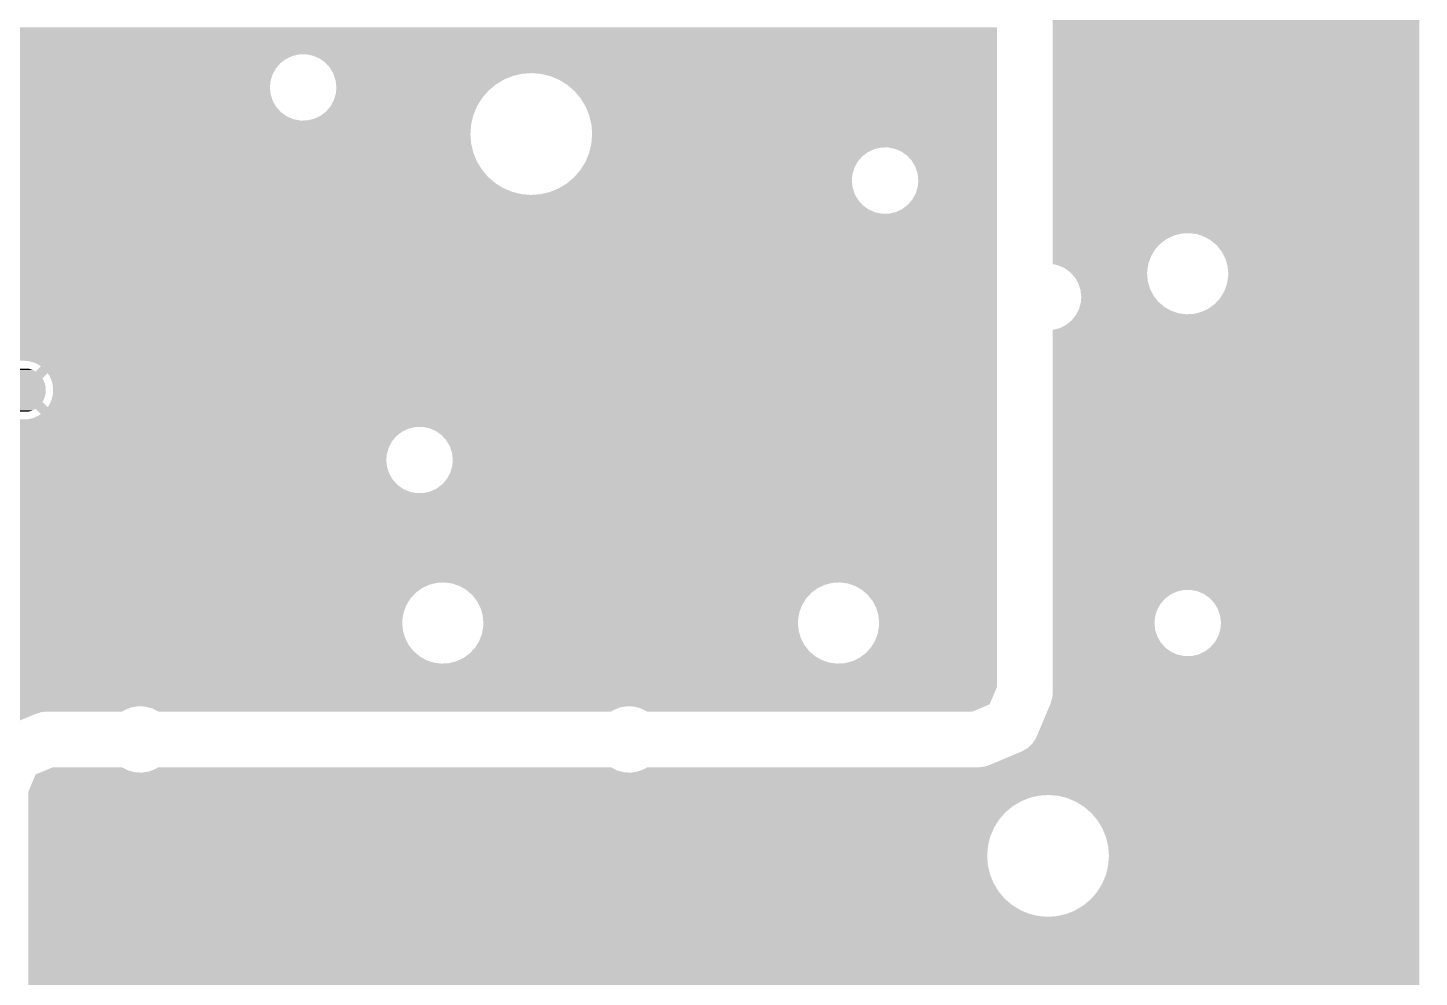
# Model space of a CAD drawing. Extents: x 295 to 953, y 10 to 290.
# Drawn here: x 799.03 to 848.38, y 165.46 to 199.12 of the extents above; entities that cross this region are included whole.
import ezdxf

# ---------------------------------------------------------------- set-up
doc = ezdxf.new("R2010")
doc.units = 0
doc.header["$LTSCALE"] = 5
doc.header["$MEASUREMENT"] = 0
doc.layers.add('PWR1', color=7, linetype='CONTINUOUS')

msp = doc.modelspace()

# ---------------------------------------------------------------- linework, layer by layer
at = {"layer": 'PWR1'}
for points in [[(835.379, 191.839), (835.379, 203.821), (848.376, 191.839), (848.376, 203.821)], [(668.928, 198.843), (669.026, 199.101), (833.398, 198.843), (833.398, 199.101)], [(669.026, 199.101), (669.031, 199.132), (833.398, 199.101), (833.398, 199.132)], [(668.374, 198.244), (668.596, 198.407), (833.398, 198.244), (833.398, 198.407)], [(668.596, 198.407), (668.783, 198.609), (833.398, 198.407), (833.398, 198.609)], [(668.783, 198.609), (668.928, 198.843), (833.398, 198.609), (833.398, 198.843)], [(668.236, 198.179), (668.374, 198.244), (833.398, 198.179), (833.398, 198.244)], [(739.582, 198.174), (739.56, 198.179), (808.652, 198.174), (808.902, 198.179)], [(739.804, 198.13), (739.582, 198.174), (808.466, 198.13), (808.652, 198.174)], [(739.834, 198.117), (739.804, 198.13), (808.41, 198.117), (808.466, 198.13)], [(740.033, 198.032), (739.834, 198.117), (808.229, 198.032), (808.41, 198.117)], [(740.063, 198.011), (740.033, 198.032), (808.184, 198.011), (808.229, 198.032)], [(740.236, 197.888), (740.063, 198.011), (808.023, 197.888), (808.184, 198.011)], [(740.262, 197.86), (740.236, 197.888), (807.987, 197.86), (808.023, 197.888)], [(809.146, 198.13), (808.902, 198.179), (833.398, 198.13), (833.398, 198.179)], [(809.375, 198.032), (809.146, 198.13), (833.398, 198.032), (833.398, 198.13)], [(809.578, 197.888), (809.375, 198.032), (833.398, 197.888), (833.398, 198.032)], [(809.747, 197.704), (809.578, 197.888), (833.398, 197.704), (833.398, 197.888)], [(740.405, 197.704), (740.262, 197.86), (807.854, 197.704), (807.987, 197.86)], [(740.424, 197.67), (740.405, 197.704), (807.825, 197.67), (807.854, 197.704)], [(740.516, 197.513), (740.424, 197.67), (807.74, 197.513), (807.825, 197.67)], [(747.896, 197.484), (747.559, 197.513), (807.725, 197.484), (807.74, 197.513)], [(748.033, 197.45), (747.896, 197.484), (807.707, 197.45), (807.725, 197.484)], [(748.223, 197.404), (748.033, 197.45), (807.693, 197.404), (807.707, 197.45)], [(748.535, 197.273), (748.223, 197.404), (807.655, 197.273), (807.693, 197.404)], [(809.858, 197.513), (809.747, 197.704), (833.398, 197.513), (833.398, 197.704)], [(809.872, 197.489), (809.858, 197.513), (816.569, 197.489), (816.901, 197.513)], [(809.873, 197.489), (809.872, 197.489), (816.565, 197.489), (816.569, 197.489)], [(809.898, 197.412), (809.873, 197.489), (816.236, 197.412), (816.565, 197.489)], [(809.939, 197.285), (809.898, 197.412), (815.923, 197.285), (816.236, 197.412)], [(817.238, 197.484), (816.901, 197.513), (833.398, 197.484), (833.398, 197.513)], [(817.565, 197.404), (817.238, 197.484), (833.398, 197.404), (833.398, 197.484)], [(817.877, 197.273), (817.565, 197.404), (833.398, 197.273), (833.398, 197.404)], [(748.635, 197.211), (748.535, 197.273), (807.637, 197.211), (807.655, 197.273)], [(748.822, 197.096), (748.635, 197.211), (807.627, 197.096), (807.637, 197.211)], [(748.928, 197.004), (748.822, 197.096), (807.619, 197.004), (807.627, 197.096)], [(749.077, 196.876), (748.928, 197.004), (807.633, 196.876), (807.619, 197.004)], [(749.179, 196.757), (749.077, 196.876), (807.645, 196.757), (807.633, 196.876)], [(809.95, 197.252), (809.939, 197.285), (815.868, 197.252), (815.923, 197.285)], [(809.965, 197.111), (809.95, 197.252), (815.634, 197.111), (815.868, 197.252)], [(809.958, 196.797), (809.967, 196.895), (815.291, 196.797), (815.375, 196.895)], [(809.977, 197.004), (809.965, 197.111), (815.506, 197.004), (815.634, 197.111)], [(809.967, 196.895), (809.977, 197.004), (815.375, 196.895), (815.506, 197.004)], [(818.164, 197.096), (817.877, 197.273), (833.398, 197.096), (833.398, 197.273)], [(818.419, 196.876), (818.164, 197.096), (833.398, 196.876), (833.398, 197.096)], [(818.638, 196.618), (818.419, 196.876), (833.398, 196.618), (833.398, 196.876)], [(749.296, 196.618), (749.179, 196.757), (807.691, 196.618), (807.645, 196.757)], [(749.356, 196.52), (749.296, 196.618), (807.723, 196.52), (807.691, 196.618)], [(749.472, 196.33), (749.356, 196.52), (807.834, 196.33), (807.723, 196.52)], [(809.779, 196.354), (809.889, 196.558), (814.974, 196.354), (815.102, 196.558)], [(809.889, 196.558), (809.913, 196.64), (815.102, 196.558), (815.153, 196.64)], [(809.913, 196.64), (809.958, 196.797), (815.153, 196.64), (815.291, 196.797)], [(818.814, 196.33), (818.638, 196.618), (833.398, 196.33), (833.398, 196.618)], [(749.482, 196.305), (749.472, 196.33), (807.849, 196.305), (807.834, 196.33)], [(749.558, 196.121), (749.482, 196.305), (808.017, 196.121), (807.849, 196.305)], [(749.6, 196.018), (749.558, 196.121), (808.162, 196.018), (808.017, 196.121)], [(749.61, 195.977), (749.6, 196.018), (808.22, 195.977), (808.162, 196.018)], [(749.634, 195.878), (749.61, 195.977), (808.449, 195.878), (808.22, 195.977)], [(808.943, 195.834), (809.186, 195.891), (814.789, 195.834), (814.803, 195.891)], [(809.186, 195.891), (809.411, 195.998), (814.803, 195.891), (814.83, 195.998)], [(809.411, 195.998), (809.471, 196.044), (814.83, 195.998), (814.842, 196.044)], [(809.471, 196.044), (809.609, 196.149), (814.842, 196.044), (814.886, 196.149)], [(809.609, 196.149), (809.771, 196.339), (814.886, 196.149), (814.968, 196.339)], [(809.771, 196.339), (809.779, 196.354), (814.968, 196.339), (814.974, 196.354)], [(818.942, 196.018), (818.814, 196.33), (833.398, 196.018), (833.398, 196.33)], [(819.021, 195.69), (818.942, 196.018), (833.398, 195.69), (833.398, 196.018)], [(749.645, 195.83), (749.634, 195.878), (808.694, 195.83), (808.449, 195.878)], [(749.672, 195.717), (749.645, 195.83), (814.759, 195.717), (814.788, 195.83)], [(749.679, 195.69), (749.672, 195.717), (814.757, 195.69), (814.759, 195.717)], [(749.705, 195.353), (749.679, 195.69), (814.728, 195.353), (814.757, 195.69)], [(808.694, 195.83), (808.943, 195.834), (814.788, 195.83), (814.789, 195.834)], [(819.047, 195.353), (819.021, 195.69), (833.398, 195.353), (833.398, 195.69)], [(749.646, 194.877), (749.674, 194.99), (814.788, 194.877), (814.761, 194.99)], [(749.674, 194.99), (749.677, 195.017), (814.761, 194.99), (814.755, 195.017)], [(749.677, 195.017), (749.705, 195.353), (814.755, 195.017), (814.728, 195.353)], [(818.988, 194.877), (819.016, 194.99), (833.398, 194.877), (833.398, 194.99)], [(819.016, 194.99), (819.047, 195.353), (833.398, 194.99), (833.398, 195.353)], [(760.442, 194.828), (760.197, 194.877), (814.8, 194.828), (814.788, 194.877)], [(760.671, 194.73), (760.442, 194.828), (814.823, 194.73), (814.8, 194.828)], [(760.729, 194.689), (760.671, 194.73), (814.833, 194.689), (814.823, 194.73)], [(760.874, 194.586), (760.729, 194.689), (814.875, 194.586), (814.833, 194.689)], [(761.042, 194.402), (760.874, 194.586), (814.951, 194.402), (814.875, 194.586)], [(818.808, 194.368), (818.889, 194.558), (828.462, 194.368), (828.624, 194.558)], [(818.889, 194.558), (818.934, 194.663), (828.624, 194.558), (828.762, 194.663)], [(818.934, 194.663), (818.945, 194.709), (828.762, 194.663), (828.822, 194.709)], [(818.945, 194.709), (818.972, 194.815), (828.822, 194.709), (829.047, 194.815)], [(818.972, 194.815), (818.987, 194.872), (829.047, 194.815), (829.29, 194.872)], [(818.987, 194.872), (818.988, 194.877), (829.29, 194.872), (829.539, 194.877)], [(829.784, 194.828), (829.539, 194.877), (833.398, 194.828), (833.398, 194.877)], [(830.013, 194.73), (829.784, 194.828), (833.398, 194.73), (833.398, 194.828)], [(830.216, 194.586), (830.013, 194.73), (833.398, 194.586), (833.398, 194.73)], [(830.384, 194.402), (830.216, 194.586), (833.398, 194.402), (833.398, 194.586)], [(761.057, 194.377), (761.042, 194.402), (814.962, 194.377), (814.951, 194.402)], [(761.154, 194.211), (761.057, 194.377), (815.063, 194.211), (814.962, 194.377)], [(776.293, 194.182), (775.956, 194.211), (815.08, 194.182), (815.063, 194.211)], [(776.621, 194.102), (776.293, 194.182), (815.129, 194.102), (815.08, 194.182)], [(776.652, 194.088), (776.621, 194.102), (815.137, 194.088), (815.129, 194.102)], [(776.932, 193.971), (776.652, 194.088), (815.237, 193.971), (815.137, 194.088)], [(777.158, 193.831), (776.932, 193.971), (815.356, 193.831), (815.237, 193.971)], [(818.485, 193.909), (818.622, 194.067), (828.275, 193.909), (828.32, 194.067)], [(818.622, 194.067), (818.673, 194.148), (828.32, 194.067), (828.344, 194.148)], [(818.673, 194.148), (818.801, 194.352), (828.344, 194.148), (828.454, 194.352)], [(818.801, 194.352), (818.808, 194.368), (828.454, 194.352), (828.462, 194.368)], [(830.51, 194.187), (830.384, 194.402), (833.398, 194.187), (833.398, 194.402)], [(830.588, 193.95), (830.51, 194.187), (833.398, 193.95), (833.398, 194.187)], [(830.614, 193.702), (830.588, 193.95), (833.398, 193.702), (833.398, 193.95)], [(777.219, 193.794), (777.158, 193.831), (815.4, 193.794), (815.356, 193.831)], [(777.431, 193.611), (777.219, 193.794), (815.612, 193.611), (815.4, 193.794)], [(777.475, 193.574), (777.431, 193.611), (815.672, 193.574), (815.612, 193.611)], [(777.594, 193.434), (777.475, 193.574), (815.899, 193.434), (815.672, 193.574)], [(777.693, 193.316), (777.594, 193.434), (816.178, 193.316), (815.899, 193.434)], [(817.54, 193.295), (817.852, 193.421), (828.335, 193.295), (828.294, 193.421)], [(817.852, 193.421), (817.908, 193.455), (828.294, 193.421), (828.283, 193.455)], [(817.908, 193.455), (818.142, 193.595), (828.283, 193.455), (828.268, 193.595)], [(818.142, 193.595), (818.269, 193.702), (828.268, 193.595), (828.256, 193.702)], [(818.269, 193.702), (818.4, 193.812), (828.256, 193.702), (828.266, 193.812)], [(818.4, 193.812), (818.485, 193.909), (828.266, 193.812), (828.275, 193.909)], [(830.526, 193.256), (830.596, 193.495), (833.398, 193.256), (833.398, 193.495)], [(830.596, 193.495), (830.614, 193.702), (833.398, 193.495), (833.398, 193.702)], [(777.701, 193.303), (777.693, 193.316), (816.21, 193.303), (816.178, 193.316)], [(777.75, 193.222), (777.701, 193.303), (816.538, 193.222), (816.21, 193.303)], [(777.768, 193.194), (777.75, 193.222), (816.874, 193.194), (816.538, 193.222)], [(777.869, 193.028), (777.768, 193.194), (828.472, 193.028), (828.375, 193.194)], [(777.879, 193.003), (777.869, 193.028), (828.487, 193.003), (828.472, 193.028)], [(777.955, 192.819), (777.879, 193.003), (828.655, 192.819), (828.487, 193.003)], [(816.874, 193.194), (817.206, 193.218), (828.375, 193.194), (828.361, 193.218)], [(817.211, 193.218), (817.54, 193.295), (828.361, 193.218), (828.335, 193.295)], [(830.247, 192.847), (830.408, 193.037), (833.398, 192.847), (833.398, 193.037)], [(830.408, 193.037), (830.526, 193.256), (833.398, 193.037), (833.398, 193.256)], [(777.998, 192.716), (777.955, 192.819), (828.8, 192.716), (828.655, 192.819)], [(778.007, 192.675), (777.998, 192.716), (828.858, 192.675), (828.8, 192.716)], [(778.031, 192.576), (778.007, 192.675), (829.087, 192.576), (828.858, 192.675)], [(778.042, 192.528), (778.031, 192.576), (829.331, 192.528), (829.087, 192.576)], [(778.076, 192.388), (778.042, 192.528), (833.398, 192.388), (833.398, 192.528)], [(829.331, 192.528), (829.581, 192.532), (833.398, 192.528), (833.398, 192.532)], [(829.581, 192.532), (829.823, 192.589), (833.398, 192.532), (833.398, 192.589)], [(829.823, 192.589), (830.049, 192.696), (833.398, 192.589), (833.398, 192.696)], [(830.049, 192.696), (830.247, 192.847), (833.398, 192.696), (833.398, 192.847)], [(778.072, 191.688), (778.102, 192.051), (833.398, 191.688), (833.398, 192.051)], [(778.102, 192.051), (778.076, 192.388), (833.398, 192.051), (833.398, 192.388)], [(777.989, 191.361), (778.072, 191.688), (833.398, 191.361), (833.398, 191.688)], [(835.379, 191.823), (835.379, 191.839), (839.946, 191.823), (840.221, 191.839)], [(835.379, 191.755), (835.379, 191.823), (839.679, 191.755), (839.946, 191.823)], [(835.379, 191.637), (835.379, 191.755), (839.43, 191.637), (839.679, 191.755)], [(835.379, 191.474), (835.379, 191.637), (839.208, 191.474), (839.43, 191.637)], [(835.379, 191.272), (835.379, 191.474), (839.021, 191.272), (839.208, 191.474)], [(840.494, 191.802), (840.221, 191.839), (848.376, 191.802), (848.376, 191.839)], [(840.755, 191.714), (840.494, 191.802), (848.376, 191.714), (848.376, 191.802)], [(840.995, 191.578), (840.755, 191.714), (848.376, 191.578), (848.376, 191.714)], [(841.204, 191.399), (840.995, 191.578), (848.376, 191.399), (848.376, 191.578)], [(777.677, 190.765), (777.856, 191.05), (833.398, 190.765), (833.398, 191.05)], [(777.856, 191.05), (777.989, 191.361), (833.398, 191.05), (833.398, 191.361)], [(835.379, 191.038), (835.379, 191.272), (838.876, 191.038), (839.021, 191.272)], [(835.379, 190.78), (835.379, 191.038), (838.778, 190.78), (838.876, 191.038)], [(841.375, 191.183), (841.204, 191.399), (848.376, 191.183), (848.376, 191.399)], [(841.502, 190.939), (841.375, 191.183), (848.376, 190.939), (848.376, 191.183)], [(777.197, 190.293), (777.455, 190.51), (833.398, 190.293), (833.398, 190.51)], [(777.455, 190.51), (777.677, 190.765), (833.398, 190.51), (833.398, 190.765)], [(835.379, 190.742), (835.379, 190.78), (838.772, 190.742), (838.778, 190.78)], [(835.562, 190.701), (835.379, 190.742), (838.764, 190.701), (838.772, 190.742)], [(835.791, 190.603), (835.562, 190.701), (838.747, 190.603), (838.764, 190.701)], [(835.923, 190.509), (835.791, 190.603), (838.731, 190.509), (838.747, 190.603)], [(835.994, 190.458), (835.923, 190.509), (838.729, 190.458), (838.731, 190.509)], [(841.58, 190.675), (841.502, 190.939), (848.376, 190.675), (848.376, 190.939)], [(841.606, 190.4), (841.58, 190.675), (848.376, 190.4), (848.376, 190.675)], [(776.266, 189.916), (776.595, 189.993), (833.398, 189.916), (833.398, 189.993)], [(776.595, 189.993), (776.908, 190.119), (833.398, 189.993), (833.398, 190.119)], [(776.908, 190.119), (777.197, 190.293), (833.398, 190.119), (833.398, 190.293)], [(836.047, 190.4), (835.994, 190.458), (838.727, 190.4), (838.729, 190.458)], [(836.163, 190.274), (836.047, 190.4), (838.739, 190.274), (838.727, 190.4)], [(836.249, 190.126), (836.163, 190.274), (838.753, 190.126), (838.739, 190.274)], [(836.288, 190.059), (836.249, 190.126), (838.773, 190.059), (838.753, 190.126)], [(836.353, 189.862), (836.288, 190.059), (838.832, 189.862), (838.773, 190.059)], [(841.458, 189.763), (841.555, 190.02), (848.376, 189.763), (848.376, 190.02)], [(841.555, 190.02), (841.602, 190.292), (848.376, 190.02), (848.376, 190.292)], [(841.602, 190.292), (841.606, 190.4), (848.376, 190.292), (848.376, 190.4)], [(767.024, 189.823), (767.001, 189.892), (833.398, 189.823), (833.398, 189.892)], [(767.051, 189.575), (767.024, 189.823), (833.398, 189.575), (833.398, 189.823)], [(767.032, 189.368), (767.051, 189.575), (833.398, 189.368), (833.398, 189.575)], [(775.929, 189.892), (776.266, 189.916), (833.398, 189.892), (833.398, 189.916)], [(836.366, 189.823), (836.353, 189.862), (838.852, 189.823), (838.832, 189.862)], [(836.388, 189.617), (836.366, 189.823), (838.959, 189.617), (838.852, 189.823)], [(836.379, 189.402), (836.393, 189.575), (839.13, 189.402), (838.992, 189.575)], [(836.393, 189.575), (836.388, 189.617), (838.992, 189.575), (838.959, 189.617)], [(841.126, 189.326), (841.313, 189.529), (848.376, 189.326), (848.376, 189.529)], [(841.313, 189.529), (841.458, 189.763), (848.376, 189.529), (848.376, 189.763)], [(766.845, 188.909), (766.963, 189.129), (833.398, 188.909), (833.398, 189.129)], [(766.963, 189.129), (767.032, 189.368), (833.398, 189.129), (833.398, 189.368)], [(836.216, 188.962), (836.235, 188.998), (840.113, 188.962), (839.84, 188.998)], [(836.235, 188.998), (836.281, 189.086), (839.84, 188.998), (839.578, 189.086)], [(836.281, 189.086), (836.312, 189.148), (839.578, 189.086), (839.471, 189.148)], [(836.312, 189.148), (836.333, 189.222), (839.471, 189.148), (839.339, 189.222)], [(836.333, 189.222), (836.378, 189.388), (839.339, 189.222), (839.146, 189.388)], [(836.378, 189.388), (836.379, 189.402), (839.146, 189.388), (839.13, 189.402)], [(840.388, 188.978), (840.654, 189.046), (848.376, 188.978), (848.376, 189.046)], [(840.654, 189.046), (840.904, 189.163), (848.376, 189.046), (848.376, 189.163)], [(840.904, 189.163), (841.126, 189.326), (848.376, 189.163), (848.376, 189.326)], [(766.26, 188.462), (766.485, 188.568), (833.398, 188.462), (833.398, 188.568)], [(766.485, 188.568), (766.683, 188.72), (833.398, 188.568), (833.398, 188.72)], [(766.683, 188.72), (766.845, 188.909), (833.398, 188.72), (833.398, 188.909)], [(835.621, 188.469), (835.844, 188.579), (848.376, 188.469), (848.376, 188.579)], [(835.844, 188.579), (836.04, 188.734), (848.376, 188.579), (848.376, 188.734)], [(836.04, 188.734), (836.198, 188.926), (848.376, 188.734), (848.376, 188.926)], [(836.198, 188.926), (836.216, 188.962), (848.376, 188.926), (848.376, 188.962)], [(840.113, 188.962), (840.388, 188.978), (848.376, 188.962), (848.376, 188.978)], [(701.469, 187.894), (701.63, 188.084), (833.398, 187.894), (833.398, 188.084)], [(701.63, 188.084), (701.748, 188.303), (833.398, 188.084), (833.398, 188.303)], [(701.748, 188.303), (701.777, 188.401), (833.398, 188.303), (833.398, 188.401)], [(765.768, 188.401), (766.017, 188.405), (833.398, 188.401), (833.398, 188.405)], [(766.017, 188.405), (766.26, 188.462), (833.398, 188.405), (833.398, 188.462)], [(835.379, 188.408), (835.621, 188.469), (848.376, 188.408), (848.376, 188.469)], [(835.379, 188.407), (835.379, 188.408), (848.376, 188.407), (848.376, 188.408)], [(835.379, 179.192), (835.379, 188.407), (848.376, 179.192), (848.376, 188.407)], [(624.051, 187.313), (624.051, 187.575), (833.398, 187.313), (833.398, 187.575)], [(700.553, 187.575), (700.803, 187.579), (833.398, 187.575), (833.398, 187.579)], [(700.803, 187.579), (701.045, 187.636), (833.398, 187.579), (833.398, 187.636)], [(701.045, 187.636), (701.271, 187.743), (833.398, 187.636), (833.398, 187.743)], [(701.271, 187.743), (701.469, 187.894), (833.398, 187.743), (833.398, 187.894)], [(798.591, 186.991), (798.63, 187.007), (799.194, 186.991), (799.152, 187.007)], [(798.63, 187.007), (798.651, 187.013), (799.152, 187.007), (799.134, 187.013)], [(798.651, 187.013), (798.691, 187.026), (799.134, 187.013), (799.09, 187.026)], [(798.691, 187.026), (798.714, 187.031), (799.09, 187.026), (799.072, 187.031)], [(798.714, 187.031), (798.754, 187.04), (799.072, 187.031), (799.027, 187.04)], [(798.943, 187.312), (798.869, 187.313), (833.398, 187.312), (833.398, 187.313)], [(799.017, 187.305), (798.943, 187.312), (833.398, 187.305), (833.398, 187.312)], [(799.09, 187.294), (799.017, 187.305), (833.398, 187.294), (833.398, 187.305)], [(799.162, 187.277), (799.09, 187.294), (833.398, 187.277), (833.398, 187.294)], [(799.233, 187.255), (799.162, 187.277), (833.398, 187.255), (833.398, 187.277)], [(799.302, 187.228), (799.233, 187.255), (833.398, 187.228), (833.398, 187.255)], [(799.369, 187.197), (799.302, 187.228), (833.398, 187.197), (833.398, 187.228)], [(799.308, 186.932), (799.496, 187.12), (833.398, 186.932), (833.398, 187.12)], [(799.434, 187.16), (799.369, 187.197), (833.398, 187.16), (833.398, 187.197)], [(799.496, 187.12), (799.434, 187.16), (833.398, 187.12), (833.398, 187.16)], [(624.051, 186.877), (624.051, 186.932), (833.398, 186.877), (833.398, 186.932)], [(798.233, 186.689), (798.045, 186.877), (799.551, 186.689), (799.739, 186.877)], [(798.137, 186.463), (798.151, 186.515), (799.647, 186.463), (799.632, 186.515)], [(798.151, 186.515), (798.155, 186.525), (799.632, 186.515), (799.629, 186.525)], [(798.155, 186.525), (798.174, 186.575), (799.629, 186.525), (799.61, 186.575)], [(798.174, 186.575), (798.178, 186.585), (799.61, 186.575), (799.606, 186.585)], [(798.178, 186.585), (798.201, 186.633), (799.606, 186.585), (799.582, 186.633)], [(798.201, 186.633), (798.206, 186.642), (799.582, 186.633), (799.578, 186.642)], [(798.206, 186.642), (798.233, 186.689), (799.578, 186.642), (799.551, 186.689)], [(798.476, 186.932), (798.513, 186.954), (799.308, 186.932), (799.269, 186.954)], [(798.513, 186.954), (798.533, 186.964), (799.269, 186.954), (799.252, 186.964)], [(798.533, 186.964), (798.571, 186.983), (799.252, 186.964), (799.212, 186.983)], [(798.571, 186.983), (798.591, 186.991), (799.212, 186.983), (799.194, 186.991)], [(799.767, 186.834), (799.739, 186.877), (833.398, 186.834), (833.398, 186.877)], [(799.805, 186.77), (799.767, 186.834), (833.398, 186.77), (833.398, 186.834)], [(799.838, 186.704), (799.805, 186.77), (833.398, 186.704), (833.398, 186.77)], [(799.867, 186.636), (799.838, 186.704), (833.398, 186.636), (833.398, 186.704)], [(799.89, 186.565), (799.867, 186.636), (833.398, 186.565), (833.398, 186.636)], [(799.908, 186.494), (799.89, 186.565), (833.398, 186.494), (833.398, 186.565)], [(798.113, 186.273), (798.114, 186.327), (799.671, 186.273), (799.669, 186.327)], [(798.115, 186.219), (798.113, 186.273), (799.669, 186.219), (799.671, 186.273)], [(798.114, 186.327), (798.116, 186.337), (799.669, 186.327), (799.668, 186.337)], [(798.115, 186.209), (798.115, 186.219), (799.668, 186.209), (799.669, 186.219)], [(798.122, 186.155), (798.115, 186.209), (799.662, 186.155), (799.668, 186.209)], [(798.116, 186.337), (798.121, 186.39), (799.668, 186.337), (799.662, 186.39)], [(798.121, 186.39), (798.123, 186.401), (799.662, 186.39), (799.661, 186.401)], [(798.123, 186.145), (798.122, 186.155), (799.66, 186.145), (799.662, 186.155)], [(798.123, 186.401), (798.134, 186.453), (799.661, 186.401), (799.649, 186.453)], [(798.134, 186.092), (798.123, 186.145), (799.65, 186.092), (799.66, 186.145)], [(798.134, 186.453), (798.137, 186.463), (799.649, 186.453), (799.647, 186.463)], [(798.136, 186.082), (798.134, 186.092), (799.647, 186.082), (799.65, 186.092)], [(798.152, 186.031), (798.136, 186.082), (799.632, 186.031), (799.647, 186.082)], [(798.154, 186.021), (798.152, 186.031), (799.629, 186.021), (799.632, 186.031)], [(798.174, 185.97), (798.154, 186.021), (799.61, 185.97), (799.629, 186.021)], [(799.896, 186.002), (799.913, 186.074), (833.398, 186.002), (833.398, 186.074)], [(799.921, 186.421), (799.908, 186.494), (833.398, 186.421), (833.398, 186.494)], [(799.913, 186.074), (799.924, 186.148), (833.398, 186.074), (833.398, 186.148)], [(799.929, 186.347), (799.921, 186.421), (833.398, 186.347), (833.398, 186.421)], [(799.924, 186.148), (799.931, 186.221), (833.398, 186.148), (833.398, 186.221)], [(799.932, 186.273), (799.929, 186.347), (833.398, 186.273), (833.398, 186.347)], [(799.931, 186.221), (799.932, 186.273), (833.398, 186.221), (833.398, 186.273)], [(694.631, 185.65), (694.586, 185.669), (833.398, 185.65), (833.398, 185.669)], [(694.681, 185.614), (694.631, 185.65), (833.398, 185.614), (833.398, 185.65)], [(798.045, 185.669), (798.233, 185.857), (799.739, 185.669), (799.551, 185.857)], [(798.178, 185.961), (798.174, 185.97), (799.606, 185.961), (799.61, 185.97)], [(798.201, 185.912), (798.178, 185.961), (799.583, 185.912), (799.606, 185.961)], [(798.206, 185.903), (798.201, 185.912), (799.577, 185.903), (799.583, 185.912)], [(798.233, 185.857), (798.206, 185.903), (799.551, 185.857), (799.577, 185.903)], [(798.514, 185.592), (798.476, 185.614), (799.27, 185.592), (799.308, 185.614)], [(798.531, 185.582), (798.514, 185.592), (799.251, 185.582), (799.27, 185.592)], [(798.572, 185.563), (798.531, 185.582), (799.213, 185.563), (799.251, 185.582)], [(798.589, 185.555), (798.572, 185.563), (799.193, 185.555), (799.213, 185.563)], [(798.632, 185.539), (798.589, 185.555), (799.154, 185.539), (799.193, 185.555)], [(798.649, 185.532), (798.632, 185.539), (799.132, 185.532), (799.154, 185.539)], [(798.693, 185.52), (798.649, 185.532), (799.092, 185.52), (799.132, 185.532)], [(799.496, 185.426), (799.308, 185.614), (833.398, 185.426), (833.398, 185.614)], [(799.739, 185.669), (799.779, 185.731), (833.398, 185.669), (833.398, 185.731)], [(799.779, 185.731), (799.816, 185.795), (833.398, 185.731), (833.398, 185.795)], [(799.816, 185.795), (799.847, 185.862), (833.398, 185.795), (833.398, 185.862)], [(799.847, 185.862), (799.874, 185.931), (833.398, 185.862), (833.398, 185.931)], [(799.874, 185.931), (799.896, 186.002), (833.398, 185.931), (833.398, 186.002)], [(695.128, 185.106), (695.054, 185.233), (833.398, 185.106), (833.398, 185.233)], [(695.173, 184.971), (695.128, 185.106), (833.398, 184.971), (833.398, 185.106)], [(798.711, 185.515), (798.693, 185.52), (799.07, 185.515), (799.092, 185.52)], [(798.757, 185.506), (798.711, 185.515), (799.03, 185.506), (799.07, 185.515)], [(798.915, 185.233), (798.989, 185.237), (833.398, 185.233), (833.398, 185.237)], [(798.989, 185.237), (799.062, 185.247), (833.398, 185.237), (833.398, 185.247)], [(799.062, 185.247), (799.135, 185.261), (833.398, 185.247), (833.398, 185.261)], [(799.135, 185.261), (799.206, 185.281), (833.398, 185.261), (833.398, 185.281)], [(799.206, 185.281), (799.276, 185.306), (833.398, 185.281), (833.398, 185.306)], [(799.276, 185.306), (799.344, 185.336), (833.398, 185.306), (833.398, 185.336)], [(799.344, 185.336), (799.409, 185.371), (833.398, 185.336), (833.398, 185.371)], [(799.409, 185.371), (799.472, 185.41), (833.398, 185.371), (833.398, 185.41)], [(799.472, 185.41), (799.496, 185.426), (833.398, 185.41), (833.398, 185.426)], [(742.884, 184.966), (742.862, 184.971), (812.78, 184.966), (813.029, 184.971)], [(743.106, 184.922), (742.884, 184.966), (812.593, 184.922), (812.78, 184.966)], [(743.136, 184.909), (743.106, 184.922), (812.537, 184.909), (812.593, 184.922)], [(743.335, 184.824), (743.136, 184.909), (812.357, 184.824), (812.537, 184.909)], [(743.365, 184.803), (743.335, 184.824), (812.312, 184.803), (812.357, 184.824)], [(743.538, 184.68), (743.365, 184.803), (812.151, 184.68), (812.312, 184.803)], [(743.564, 184.652), (743.538, 184.68), (812.114, 184.652), (812.151, 184.68)], [(743.707, 184.496), (743.564, 184.652), (811.981, 184.496), (812.114, 184.652)], [(813.274, 184.922), (813.029, 184.971), (833.398, 184.922), (833.398, 184.971)], [(813.503, 184.824), (813.274, 184.922), (833.398, 184.824), (833.398, 184.922)], [(813.706, 184.68), (813.503, 184.824), (833.398, 184.68), (833.398, 184.824)], [(813.874, 184.496), (813.706, 184.68), (833.398, 184.496), (833.398, 184.68)], [(743.726, 184.462), (743.707, 184.496), (811.952, 184.462), (811.981, 184.496)], [(743.832, 184.281), (743.726, 184.462), (811.855, 184.281), (811.952, 184.462)], [(743.845, 184.242), (743.832, 184.281), (811.834, 184.242), (811.855, 184.281)], [(743.91, 184.044), (743.845, 184.242), (811.777, 184.044), (811.834, 184.242)], [(814, 184.281), (813.874, 184.496), (833.398, 184.281), (833.398, 184.496)], [(814.078, 184.044), (814, 184.281), (833.398, 184.044), (833.398, 184.281)], [(743.906, 183.549), (743.918, 183.589), (811.773, 183.549), (811.768, 183.589)], [(743.915, 184.003), (743.91, 184.044), (811.765, 184.003), (811.777, 184.044)], [(743.937, 183.796), (743.915, 184.003), (811.746, 183.796), (811.765, 184.003)], [(743.918, 183.589), (743.937, 183.796), (811.768, 183.589), (811.746, 183.796)], [(814.016, 183.35), (814.086, 183.589), (833.398, 183.35), (833.398, 183.589)], [(814.104, 183.796), (814.078, 184.044), (833.398, 183.796), (833.398, 184.044)], [(814.086, 183.589), (814.104, 183.796), (833.398, 183.589), (833.398, 183.796)], [(743.569, 182.941), (743.702, 183.097), (812.119, 182.941), (811.977, 183.097)], [(743.702, 183.097), (743.731, 183.131), (811.977, 183.097), (811.957, 183.131)], [(743.731, 183.131), (743.828, 183.312), (811.957, 183.131), (811.851, 183.312)], [(743.828, 183.312), (743.849, 183.35), (811.851, 183.312), (811.838, 183.35)], [(743.849, 183.35), (743.906, 183.549), (811.838, 183.35), (811.773, 183.549)], [(813.737, 182.941), (813.898, 183.131), (833.398, 182.941), (833.398, 183.131)], [(813.898, 183.131), (814.016, 183.35), (833.398, 183.131), (833.398, 183.35)], [(686.193, 182.28), (686.276, 182.608), (833.398, 182.28), (833.398, 182.608)], [(686.276, 182.608), (686.277, 182.622), (833.398, 182.608), (833.398, 182.622)], [(742.654, 182.622), (742.903, 182.626), (812.821, 182.622), (812.799, 182.626)], [(742.903, 182.626), (743.09, 182.67), (812.799, 182.626), (812.577, 182.67)], [(743.09, 182.67), (743.146, 182.683), (812.577, 182.67), (812.547, 182.683)], [(743.146, 182.683), (743.326, 182.769), (812.547, 182.683), (812.348, 182.769)], [(743.326, 182.769), (743.371, 182.79), (812.348, 182.769), (812.318, 182.79)], [(743.371, 182.79), (743.532, 182.913), (812.318, 182.79), (812.145, 182.913)], [(743.532, 182.913), (743.569, 182.941), (812.145, 182.913), (812.119, 182.941)], [(812.821, 182.622), (813.071, 182.626), (833.398, 182.622), (833.398, 182.626)], [(813.071, 182.626), (813.313, 182.683), (833.398, 182.626), (833.398, 182.683)], [(813.313, 182.683), (813.539, 182.79), (833.398, 182.683), (833.398, 182.79)], [(813.539, 182.79), (813.737, 182.941), (833.398, 182.79), (833.398, 182.941)], [(686.061, 181.97), (686.193, 182.28), (833.398, 181.97), (833.398, 182.28)], [(685.972, 181.828), (686.061, 181.97), (833.398, 181.828), (833.398, 181.97)], [(776.128, 181.8), (775.791, 181.828), (833.398, 181.8), (833.398, 181.828)], [(776.455, 181.719), (776.128, 181.8), (833.398, 181.719), (833.398, 181.8)], [(776.767, 181.589), (776.455, 181.719), (833.398, 181.589), (833.398, 181.719)], [(777.054, 181.411), (776.767, 181.589), (833.398, 181.411), (833.398, 181.589)], [(777.31, 181.191), (777.054, 181.411), (833.398, 181.191), (833.398, 181.411)], [(777.528, 180.934), (777.31, 181.191), (833.398, 180.934), (833.398, 181.191)], [(777.704, 180.646), (777.528, 180.934), (833.398, 180.646), (833.398, 180.934)], [(777.832, 180.334), (777.704, 180.646), (833.398, 180.334), (833.398, 180.646)], [(777.911, 180.005), (777.832, 180.334), (833.398, 180.005), (833.398, 180.334)], [(777.937, 179.669), (777.911, 180.005), (833.398, 179.669), (833.398, 180.005)], [(777.919, 179.456), (777.937, 179.669), (833.398, 179.456), (833.398, 179.669)], [(777.853, 179.092), (777.894, 179.255), (812.792, 179.092), (813.014, 179.255)], [(777.894, 179.255), (777.907, 179.306), (813.014, 179.255), (813.122, 179.306)], [(777.907, 179.306), (777.912, 179.372), (813.122, 179.306), (813.263, 179.372)], [(777.912, 179.372), (777.918, 179.44), (813.263, 179.372), (813.53, 179.44)], [(777.918, 179.44), (777.919, 179.456), (813.53, 179.44), (813.805, 179.456)], [(813.924, 179.44), (813.805, 179.456), (827.564, 179.44), (827.839, 179.456)], [(814.078, 179.42), (813.924, 179.44), (827.483, 179.42), (827.564, 179.44)], [(814.219, 179.372), (814.078, 179.42), (827.297, 179.372), (827.483, 179.42)], [(814.339, 179.332), (814.219, 179.372), (827.211, 179.332), (827.297, 179.372)], [(814.475, 179.255), (814.339, 179.332), (827.048, 179.255), (827.211, 179.332)], [(814.579, 179.196), (814.475, 179.255), (826.967, 179.196), (827.048, 179.255)], [(814.7, 179.092), (814.579, 179.196), (826.825, 179.092), (826.967, 179.196)], [(828.112, 179.42), (827.839, 179.456), (833.398, 179.42), (833.398, 179.456)], [(828.373, 179.332), (828.112, 179.42), (833.398, 179.332), (833.398, 179.42)], [(828.612, 179.196), (828.373, 179.332), (833.398, 179.196), (833.398, 179.332)], [(828.821, 179.016), (828.612, 179.196), (833.398, 179.016), (833.398, 179.196)], [(835.379, 179.188), (835.379, 179.192), (840.021, 179.188), (840.271, 179.192)], [(835.379, 179.131), (835.379, 179.188), (839.779, 179.131), (840.021, 179.188)], [(835.379, 179.024), (835.379, 179.131), (839.553, 179.024), (839.779, 179.131)], [(840.515, 179.144), (840.271, 179.192), (848.376, 179.144), (848.376, 179.192)], [(840.744, 179.046), (840.515, 179.144), (848.376, 179.046), (848.376, 179.144)], [(777.668, 178.631), (777.683, 178.655), (812.451, 178.631), (812.46, 178.655)], [(777.683, 178.655), (777.691, 178.668), (812.46, 178.655), (812.468, 178.668)], [(777.691, 178.668), (777.786, 178.889), (812.468, 178.668), (812.605, 178.889)], [(777.786, 178.889), (777.824, 178.978), (812.605, 178.889), (812.687, 178.978)], [(777.824, 178.978), (777.853, 179.092), (812.687, 178.978), (812.792, 179.092)], [(792.615, 178.594), (792.342, 178.631), (812.437, 178.594), (812.451, 178.631)], [(814.788, 179.016), (814.7, 179.092), (826.756, 179.016), (826.825, 179.092)], [(814.889, 178.889), (814.788, 179.016), (826.638, 178.889), (826.756, 179.016)], [(814.959, 178.801), (814.889, 178.889), (826.583, 178.801), (826.638, 178.889)], [(815.035, 178.655), (814.959, 178.801), (826.493, 178.655), (826.583, 178.801)], [(815.086, 178.556), (815.035, 178.655), (826.456, 178.556), (826.493, 178.655)], [(828.993, 178.801), (828.821, 179.016), (833.398, 178.801), (833.398, 179.016)], [(829.119, 178.556), (828.993, 178.801), (833.398, 178.556), (833.398, 178.801)], [(835.379, 178.873), (835.379, 179.024), (839.356, 178.873), (839.553, 179.024)], [(835.379, 178.683), (835.379, 178.873), (839.194, 178.683), (839.356, 178.873)], [(835.379, 178.464), (835.379, 178.683), (839.076, 178.464), (839.194, 178.683)], [(840.947, 178.901), (840.744, 179.046), (848.376, 178.901), (848.376, 179.046)], [(841.116, 178.717), (840.947, 178.901), (848.376, 178.717), (848.376, 178.901)], [(841.241, 178.502), (841.116, 178.717), (848.376, 178.502), (848.376, 178.717)], [(792.876, 178.506), (792.615, 178.594), (812.403, 178.506), (812.437, 178.594)], [(793.067, 178.398), (792.876, 178.506), (812.362, 178.398), (812.403, 178.506)], [(793.116, 178.37), (793.067, 178.398), (812.357, 178.37), (812.362, 178.398)], [(793.325, 178.191), (793.116, 178.37), (812.326, 178.191), (812.357, 178.37)], [(793.376, 178.126), (793.325, 178.191), (812.315, 178.126), (812.326, 178.191)], [(793.462, 178.018), (793.376, 178.126), (812.311, 178.018), (812.315, 178.126)], [(815.133, 178.398), (815.086, 178.556), (826.396, 178.398), (826.456, 178.556)], [(815.164, 178.292), (815.133, 178.398), (826.377, 178.292), (826.396, 178.398)], [(815.18, 178.126), (815.164, 178.292), (826.349, 178.126), (826.377, 178.292)], [(815.19, 178.018), (815.18, 178.126), (826.345, 178.018), (826.349, 178.126)], [(829.198, 178.292), (829.119, 178.556), (833.398, 178.292), (833.398, 178.556)], [(829.224, 178.018), (829.198, 178.292), (833.398, 178.018), (833.398, 178.292)], [(835.379, 178.225), (835.379, 178.464), (839.006, 178.225), (839.076, 178.464)], [(835.379, 178.018), (835.379, 178.225), (838.988, 178.018), (839.006, 178.225)], [(841.319, 178.266), (841.241, 178.502), (848.376, 178.266), (848.376, 178.502)], [(841.346, 178.018), (841.319, 178.266), (848.376, 178.018), (848.376, 178.266)], [(793.496, 177.975), (793.462, 178.018), (812.315, 177.975), (812.311, 178.018)], [(793.616, 177.744), (793.496, 177.975), (812.337, 177.744), (812.315, 177.975)], [(793.623, 177.731), (793.616, 177.744), (812.341, 177.731), (812.337, 177.744)], [(793.697, 177.479), (793.623, 177.731), (812.416, 177.479), (812.341, 177.731)], [(815.079, 177.479), (815.139, 177.638), (826.449, 177.479), (826.402, 177.638)], [(815.139, 177.638), (815.158, 177.744), (826.402, 177.638), (826.371, 177.744)], [(815.158, 177.744), (815.186, 177.909), (826.371, 177.744), (826.355, 177.909)], [(815.186, 177.909), (815.19, 178.018), (826.355, 177.909), (826.345, 178.018)], [(829.075, 177.38), (829.173, 177.638), (833.398, 177.38), (833.398, 177.638)], [(829.173, 177.638), (829.22, 177.909), (833.398, 177.638), (833.398, 177.909)], [(829.22, 177.909), (829.224, 178.018), (833.398, 177.909), (833.398, 178.018)], [(835.379, 177.77), (835.379, 178.018), (839.014, 177.77), (838.988, 178.018)], [(835.379, 177.533), (835.379, 177.77), (839.092, 177.533), (839.014, 177.77)], [(841.258, 177.572), (841.327, 177.811), (848.376, 177.572), (848.376, 177.811)], [(841.327, 177.811), (841.346, 178.018), (848.376, 177.811), (848.376, 178.018)], [(793.701, 177.467), (793.697, 177.479), (812.422, 177.467), (812.416, 177.479)], [(793.723, 177.235), (793.701, 177.467), (812.543, 177.235), (812.422, 177.467)], [(793.727, 177.192), (793.723, 177.235), (812.576, 177.192), (812.543, 177.235)], [(793.723, 177.084), (793.727, 177.192), (812.662, 177.084), (812.576, 177.192)], [(814.779, 177.019), (814.897, 177.146), (826.747, 177.019), (826.646, 177.146)], [(814.897, 177.146), (814.952, 177.235), (826.646, 177.146), (826.576, 177.235)], [(814.952, 177.235), (815.042, 177.38), (826.576, 177.235), (826.501, 177.38)], [(815.042, 177.38), (815.079, 177.479), (826.501, 177.38), (826.449, 177.479)], [(828.743, 176.944), (828.93, 177.146), (833.398, 176.944), (833.398, 177.146)], [(828.93, 177.146), (829.075, 177.38), (833.398, 177.146), (833.398, 177.38)], [(835.379, 177.318), (835.379, 177.533), (839.218, 177.318), (839.092, 177.533)], [(835.379, 177.134), (835.379, 177.318), (839.386, 177.134), (839.218, 177.318)], [(840.78, 177.011), (840.978, 177.163), (848.376, 177.011), (848.376, 177.163)], [(840.978, 177.163), (841.14, 177.352), (848.376, 177.163), (848.376, 177.352)], [(841.14, 177.352), (841.258, 177.572), (848.376, 177.352), (848.376, 177.572)], [(793.602, 176.616), (793.635, 176.704), (813.424, 176.616), (813.162, 176.704)], [(793.635, 176.704), (793.676, 176.812), (813.162, 176.704), (812.971, 176.812)], [(793.676, 176.812), (793.681, 176.84), (812.971, 176.812), (812.923, 176.84)], [(793.681, 176.84), (793.712, 177.019), (812.923, 176.84), (812.714, 177.019)], [(793.712, 177.019), (793.723, 177.084), (812.714, 177.019), (812.662, 177.084)], [(814.053, 176.616), (814.238, 176.663), (827.457, 176.616), (827.316, 176.663)], [(814.238, 176.663), (814.324, 176.704), (827.316, 176.663), (827.196, 176.704)], [(814.324, 176.704), (814.488, 176.781), (827.196, 176.704), (827.06, 176.781)], [(814.488, 176.781), (814.568, 176.84), (827.06, 176.781), (826.956, 176.84)], [(814.568, 176.84), (814.71, 176.944), (826.956, 176.84), (826.835, 176.944)], [(814.71, 176.944), (814.779, 177.019), (826.835, 176.944), (826.747, 177.019)], [(828.005, 176.595), (828.272, 176.663), (833.398, 176.595), (833.398, 176.663)], [(828.272, 176.663), (828.521, 176.781), (833.398, 176.663), (833.398, 176.781)], [(828.521, 176.781), (828.743, 176.944), (833.398, 176.781), (833.398, 176.944)], [(835.379, 176.99), (835.379, 177.134), (839.589, 176.99), (839.386, 177.134)], [(835.379, 176.892), (835.379, 176.99), (839.818, 176.892), (839.589, 176.99)], [(835.379, 176.844), (835.379, 176.892), (840.063, 176.844), (839.818, 176.892)], [(835.379, 175.541), (835.379, 176.844), (848.376, 175.541), (848.376, 176.844)], [(840.063, 176.844), (840.312, 176.848), (848.376, 176.844), (848.376, 176.848)], [(840.312, 176.848), (840.555, 176.905), (848.376, 176.848), (848.376, 176.905)], [(840.555, 176.905), (840.78, 177.011), (848.376, 176.905), (848.376, 177.011)], [(793.247, 176.118), (793.434, 176.321), (833.398, 176.118), (833.398, 176.321)], [(793.434, 176.321), (793.579, 176.555), (833.398, 176.321), (833.398, 176.555)], [(793.579, 176.555), (793.588, 176.579), (833.398, 176.555), (833.398, 176.579)], [(793.588, 176.579), (793.602, 176.616), (813.697, 176.579), (813.424, 176.616)], [(813.697, 176.579), (813.972, 176.595), (827.73, 176.579), (827.611, 176.595)], [(813.972, 176.595), (814.053, 176.616), (827.611, 176.595), (827.457, 176.616)], [(827.73, 176.579), (828.005, 176.595), (833.398, 176.579), (833.398, 176.595)], [(786.261, 175.744), (786.238, 175.754), (833.398, 175.744), (833.398, 175.754)], [(786.264, 175.741), (786.261, 175.744), (833.398, 175.741), (833.398, 175.744)], [(786.464, 175.599), (786.265, 175.741), (833.338, 175.599), (833.398, 175.741)], [(792.234, 175.754), (792.509, 175.77), (833.398, 175.754), (833.398, 175.77)], [(792.509, 175.77), (792.775, 175.838), (833.398, 175.77), (833.398, 175.838)], [(792.775, 175.838), (793.025, 175.955), (833.398, 175.838), (833.398, 175.955)], [(793.025, 175.955), (793.247, 176.118), (833.398, 175.955), (833.398, 176.118)], [(786.633, 175.415), (786.464, 175.599), (833.261, 175.415), (833.338, 175.599)], [(786.758, 175.2), (786.633, 175.415), (833.17, 175.2), (833.261, 175.415)], [(786.78, 175.136), (786.758, 175.2), (833.143, 175.136), (833.17, 175.2)], [(835.301, 175.157), (835.365, 175.377), (848.376, 175.157), (848.376, 175.377)], [(835.365, 175.377), (835.379, 175.541), (848.376, 175.377), (848.376, 175.541)], [(786.78, 175.135), (786.78, 175.136), (833.143, 175.135), (833.143, 175.136)], [(786.802, 175.067), (786.78, 175.135), (832.98, 175.067), (833.143, 175.135)], [(786.816, 175.025), (786.802, 175.067), (802.7, 175.025), (802.945, 175.067)], [(786.836, 174.964), (786.816, 175.025), (802.546, 174.964), (802.7, 175.025)], [(786.84, 174.932), (786.836, 174.964), (802.468, 174.932), (802.546, 174.964)], [(786.845, 174.881), (786.84, 174.932), (802.38, 174.881), (802.468, 174.932)], [(786.844, 174.509), (786.863, 174.716), (798.619, 174.509), (799.121, 174.716)], [(786.848, 174.855), (786.845, 174.881), (799.49, 174.855), (799.717, 174.881)], [(786.853, 174.806), (786.848, 174.855), (799.34, 174.806), (799.49, 174.855)], [(786.863, 174.716), (786.853, 174.806), (799.121, 174.716), (799.34, 174.806)], [(803.194, 175.056), (802.945, 175.067), (820.218, 175.056), (820.281, 175.067)], [(803.313, 175.025), (803.194, 175.056), (820.035, 175.025), (820.218, 175.056)], [(803.436, 174.993), (803.313, 175.025), (819.956, 174.993), (820.035, 175.025)], [(803.556, 174.932), (803.436, 174.993), (819.804, 174.932), (819.956, 174.993)], [(803.658, 174.881), (803.556, 174.932), (819.716, 174.881), (819.804, 174.932)], [(820.53, 175.056), (820.281, 175.067), (832.954, 175.056), (832.98, 175.067)], [(820.771, 174.993), (820.53, 175.056), (832.804, 174.993), (832.954, 175.056)], [(820.994, 174.881), (820.771, 174.993), (832.538, 174.881), (832.804, 174.993)], [(820.994, 174.881), (820.994, 174.881), (832.537, 174.881), (832.538, 174.881)], [(834.813, 173.995), (835.301, 175.157), (848.376, 173.995), (848.376, 175.157)], [(834.482, 173.578), (834.65, 173.733), (848.376, 173.578), (848.376, 173.733)], [(834.65, 173.733), (834.778, 173.922), (848.376, 173.733), (848.376, 173.922)], [(834.778, 173.922), (834.813, 173.995), (848.376, 173.922), (848.376, 173.995)], [(833.121, 172.977), (834.284, 173.466), (848.376, 172.977), (848.376, 173.466)], [(834.284, 173.466), (834.482, 173.578), (848.376, 173.466), (848.376, 173.578)], [(799.307, 172.65), (799.463, 172.714), (848.376, 172.65), (848.376, 172.714)], [(799.463, 172.714), (799.489, 172.725), (803.093, 172.714), (802.844, 172.725)], [(799.489, 172.725), (799.641, 172.787), (802.844, 172.725), (802.603, 172.787)], [(799.641, 172.787), (799.913, 172.9), (802.603, 172.787), (802.38, 172.9)], [(803.093, 172.714), (803.156, 172.725), (820.429, 172.714), (820.18, 172.725)], [(803.156, 172.725), (803.339, 172.756), (820.18, 172.725), (820.061, 172.756)], [(803.339, 172.756), (803.418, 172.787), (820.061, 172.756), (819.938, 172.787)], [(803.418, 172.787), (803.57, 172.848), (819.938, 172.787), (819.818, 172.848)], [(803.57, 172.848), (803.658, 172.9), (819.818, 172.848), (819.716, 172.9)], [(820.429, 172.714), (820.674, 172.756), (848.376, 172.714), (848.376, 172.756)], [(820.674, 172.756), (820.906, 172.848), (848.376, 172.756), (848.376, 172.848)], [(820.906, 172.848), (820.994, 172.9), (848.376, 172.848), (848.376, 172.9)], [(832.737, 172.9), (832.964, 172.926), (848.376, 172.9), (848.376, 172.926)], [(832.964, 172.926), (833.121, 172.977), (848.376, 172.926), (848.376, 172.977)], [(799.057, 172.043), (799.307, 172.649), (848.376, 172.043), (848.376, 172.649)], [(799.307, 172.649), (799.307, 172.65), (848.376, 172.649), (848.376, 172.65)], [(799.057, 171.922), (799.057, 172.043), (848.376, 171.922), (848.376, 172.043)], [(799.057, 171.898), (799.057, 171.922), (834.891, 171.898), (835.227, 171.922)], [(799.057, 171.822), (799.057, 171.898), (834.562, 171.822), (834.891, 171.898)], [(799.057, 171.695), (799.057, 171.822), (834.249, 171.695), (834.562, 171.822)], [(835.564, 171.894), (835.227, 171.922), (848.376, 171.894), (848.376, 171.922)], [(835.891, 171.813), (835.564, 171.894), (848.376, 171.813), (848.376, 171.894)], [(836.203, 171.683), (835.891, 171.813), (848.376, 171.683), (848.376, 171.813)], [(799.057, 171.521), (799.057, 171.695), (833.96, 171.521), (834.249, 171.695)], [(799.057, 171.304), (799.057, 171.521), (833.701, 171.304), (833.96, 171.521)], [(799.057, 171.05), (799.057, 171.304), (833.48, 171.05), (833.701, 171.304)], [(836.49, 171.505), (836.203, 171.683), (848.376, 171.505), (848.376, 171.683)], [(836.746, 171.285), (836.49, 171.505), (848.376, 171.285), (848.376, 171.505)], [(836.964, 171.028), (836.746, 171.285), (848.376, 171.028), (848.376, 171.285)], [(799.057, 170.764), (799.057, 171.05), (833.3, 170.764), (833.48, 171.05)], [(799.057, 170.453), (799.057, 170.764), (833.168, 170.453), (833.3, 170.764)], [(837.14, 170.74), (836.964, 171.028), (848.376, 170.74), (848.376, 171.028)], [(837.268, 170.428), (837.14, 170.74), (848.376, 170.428), (848.376, 170.74)], [(799.057, 170.126), (799.057, 170.453), (833.085, 170.126), (833.168, 170.453)], [(837.347, 170.099), (837.268, 170.428), (848.376, 170.099), (848.376, 170.428)], [(799.057, 169.763), (799.057, 170.126), (833.054, 169.763), (833.085, 170.126)], [(799.057, 169.426), (799.057, 169.763), (833.081, 169.426), (833.054, 169.763)], [(837.343, 169.4), (837.373, 169.763), (848.376, 169.4), (848.376, 169.763)], [(837.373, 169.763), (837.347, 170.099), (848.376, 169.763), (848.376, 170.099)], [(799.057, 169.098), (799.057, 169.426), (833.159, 169.098), (833.081, 169.426)], [(837.26, 169.072), (837.343, 169.4), (848.376, 169.072), (848.376, 169.4)], [(799.057, 168.786), (799.057, 169.098), (833.288, 168.786), (833.159, 169.098)], [(799.057, 168.498), (799.057, 168.786), (833.464, 168.498), (833.288, 168.786)], [(836.948, 168.476), (837.127, 168.762), (848.376, 168.476), (848.376, 168.762)], [(837.127, 168.762), (837.26, 169.072), (848.376, 168.762), (848.376, 169.072)], [(799.057, 168.241), (799.057, 168.498), (833.682, 168.241), (833.464, 168.498)], [(836.726, 168.222), (836.948, 168.476), (848.376, 168.222), (848.376, 168.476)], [(799.057, 168.021), (799.057, 168.241), (833.938, 168.021), (833.682, 168.241)], [(799.057, 167.843), (799.057, 168.021), (834.225, 167.843), (833.938, 168.021)], [(799.057, 167.712), (799.057, 167.843), (834.536, 167.712), (834.225, 167.843)], [(835.866, 167.704), (836.178, 167.831), (848.376, 167.704), (848.376, 167.831)], [(836.178, 167.831), (836.468, 168.005), (848.376, 167.831), (848.376, 168.005)], [(836.468, 168.005), (836.726, 168.222), (848.376, 168.005), (848.376, 168.222)], [(799.057, 167.632), (799.057, 167.712), (834.864, 167.632), (834.536, 167.712)], [(799.057, 167.603), (799.057, 167.632), (835.2, 167.603), (834.864, 167.632)], [(799.057, 163.324), (799.057, 167.603), (848.376, 163.324), (848.376, 167.603)], [(835.2, 167.603), (835.537, 167.628), (848.376, 167.603), (848.376, 167.628)], [(835.537, 167.628), (835.866, 167.704), (848.376, 167.628), (848.376, 167.704)]]:
    msp.add_solid(points, dxfattribs=at)

doc.saveas('drawing.dxf')
